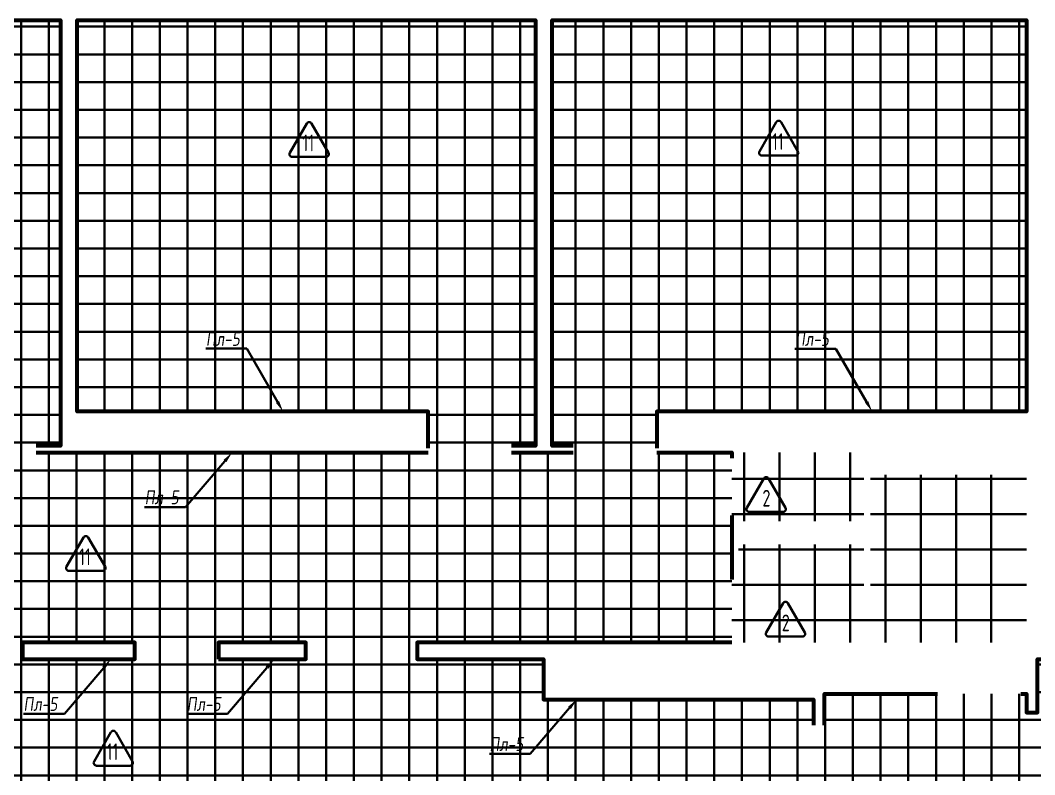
# Model space of a CAD drawing. Header units: millimetres. Extents: x -510890 to 418982, y -118257 to 141350.
# Drawn here: x 231285 to 249526, y -53702 to -40141 of the extents above; entities that cross this region are included whole.
import ezdxf
from ezdxf import colors
from ezdxf.entities.mleader import LeaderData, LeaderLine
from ezdxf.enums import TextEntityAlignment as Align
from ezdxf.math import Vec2, Vec3

# ---------------------------------------------------------------- set-up
doc = ezdxf.new("R2010")
doc.units = ezdxf.units.MM
doc.layers.add('АР_Площадь контур', color=220, linetype='Continuous', lineweight=35, plot=False)
doc.styles.add('ISOCPEUR', font='isocpeur.ttf', dxfattribs={"height": 800})
doc.styles.add('Архитект', font='isocpeur.ttf', dxfattribs={"width": 0.8, "oblique": 8})
pattern_1 = [(90, (2999.9, -126491.3), (-635, 0), []), (180, (2999.9, -126491.3), (0, -635), [])]
pattern_2 = [(90, (2999.9, -126491.3), (-498.475, 0), []), (180, (2999.9, -126491.3), (-6e-14, -498.475), [])]

msp = doc.modelspace()

# ---------------------------------------------------------------- hatches: boundary and pattern name
at = {"layer": 'АР_Площадь контур', "true_color": 0x000000, "transparency": 33554687}
h = msp.add_hatch(dxfattribs=at)
h.set_pattern_fill('ANSI37', color=18, scale=157, angle=45, style=0)
h.set_pattern_definition(pattern_2)
h.paths.add_polyline_path([(223740.5, -40140.6), (227202.1, -40140.6), (232005.5, -40140.6), (232005.5, -47791), (231571.8, -47791), (231571.8, -47911), (230071.8, -47911), (230071.9, -47172.8), (223740.5, -47172.9)])
h = msp.add_hatch(dxfattribs=at)
h.set_pattern_fill('ANSI37', color=18, scale=157, angle=45, style=0)
h.set_pattern_definition(pattern_2)
h.paths.add_polyline_path([(240550.5, -47791), (240116.8, -47791), (240116.8, -47911), (238616.8, -47911), (238616.8, -47172.8), (232305.5, -47172.8), (232305.5, -40140.6), (240550.5, -40140.6)])
h = msp.add_hatch(dxfattribs=at)
h.set_pattern_fill('ANSI37', color=18, scale=157, angle=45, style=0)
h.set_pattern_definition(pattern_2)
h.paths.add_polyline_path([(249375.5, -47173.3), (242728.4, -47173.3), (242728.4, -47911), (241228.4, -47911), (241228.4, -47791.9), (240850.5, -47791.9), (240850.5, -40140.6), (249375.5, -40140.6)])
h = msp.add_hatch(dxfattribs=at)
h.set_pattern_fill('ANSI37', color=18, scale=157, angle=45, style=0)
h.set_pattern_definition(pattern_2)
edge = h.paths.add_edge_path()
edge.add_line((244077.8, -51325.6), (232847.5, -51325.6))
edge.add_line((232847.5, -51325.6), (232847.1, -51325.3))
edge.add_line((232847.1, -51325.3), (231827.5, -51325.9))
edge.add_line((231827.5, -51325.9), (231827.5, -51325.6))
edge.add_line((231827.5, -51325.6), (228130.5, -51325.6))
edge.add_line((228130.5, -51325.6), (228130.5, -51625.6))
edge.add_line((228130.5, -51625.6), (229827.5, -51625.6))
edge.add_line((229827.5, -51625.6), (229827.5, -51327.6))
edge.add_line((229827.5, -51327.6), (231327.5, -51326.4))
edge.add_line((231327.5, -51326.4), (231327.5, -51625.6))
edge.add_line((231327.5, -51625.6), (233347.5, -51625.6))
edge.add_line((233347.5, -51625.6), (233347.5, -51326.6))
edge.add_line((233347.5, -51326.6), (234847.5, -51326.9))
edge.add_line((234847.5, -51326.9), (234847.5, -51625.6))
edge.add_line((234847.5, -51625.6), (236420.5, -51625.6))
edge.add_line((236420.5, -51625.6), (236420.5, -51325.9))
edge.add_line((236420.5, -51325.9), (238420.5, -51325.9))
edge.add_line((238420.5, -51325.9), (238420.5, -51625.6))
edge.add_line((238420.5, -51625.6), (240695.5, -51625.6))
edge.add_line((240695.5, -51625.6), (240695.5, -52346.8))
edge.add_line((240695.5, -52346.8), (245545.5, -52346.8))
edge.add_line((245545.5, -52346.8), (245545.5, -55295.6))
edge.add_line((245545.5, -55295.6), (234847.5, -55295.6))
edge.add_line((234847.5, -55295.6), (231827.5, -55295.6))
edge.add_line((231827.5, -55295.6), (231827.5, -55495.6))
edge.add_line((231827.5, -55495.6), (232847.5, -55495.6))
edge.add_line((232847.5, -55495.6), (232847.5, -55295.7))
edge.add_line((232847.5, -55295.7), (234847.5, -55295.7))
edge.add_line((234847.5, -55295.7), (234847.5, -55495.6))
edge.add_line((234847.5, -55495.6), (237628.9, -55495.6))
edge.add_line((237628.9, -55495.6), (237628.9, -59645.6))
edge.add_line((237628.9, -59645.6), (234367.5, -59645.6))
edge.add_line((234367.5, -59645.6), (234367.5, -59845.6))
edge.add_line((234367.5, -59845.6), (236610.2, -59845.6))
edge.add_line((236610.2, -59845.6), (236610.2, -60245.6))
edge.add_arc((232355.2, -59846.1), 4273.8, 334.32163, 354.63559, ccw=False)
edge.add_arc((232355.2, -59846.1), 4273.8, 314.00768, 334.32163, ccw=False)
edge.add_line((235324.4, -62920), (232867.5, -59845.6))
edge.add_line((232867.5, -59845.6), (232867.5, -59645.6))
edge.add_line((232867.5, -59645.6), (231843.5, -59645.6))
edge.add_line((231843.5, -59645.6), (231843.5, -59845.6))
edge.add_line((231843.5, -59845.6), (232867.5, -59845.6))
edge.add_line((232867.5, -59845.6), (235319.6, -62924.6))
edge.add_arc((232355.2, -59846.1), 4273.8, 225.9994, 313.91832, ccw=False)
edge.add_arc((232355.2, -59846.1), 4273.8, 185.36441, 225.9994, ccw=False)
edge.add_line((228100.1, -60245.6), (228100.1, -59845.6))
edge.add_line((228100.1, -59845.6), (230343.5, -59845.6))
edge.add_line((230343.5, -59845.6), (230343.5, -59645.6))
edge.add_line((230343.5, -59645.6), (227390.5, -59645.6))
edge.add_line((227390.5, -59645.6), (227390.5, -55495.6))
edge.add_line((227390.5, -55495.6), (229827.5, -55495.6))
edge.add_line((229827.5, -55495.6), (229827.5, -55295.6))
edge.add_line((229827.5, -55295.6), (219130.5, -55295.6))
edge.add_line((219130.5, -55295.6), (219130.5, -52346.8))
edge.add_line((219130.5, -52346.8), (223935.5, -52346.8))
edge.add_line((223935.5, -52346.8), (223935.5, -51625.6))
edge.add_line((223935.5, -51625.6), (226130.5, -51625.6))
edge.add_line((226130.5, -51625.6), (226130.5, -51325.6))
edge.add_line((226130.5, -51325.6), (220472.9, -51325.6))
edge.add_line((220472.9, -51325.6), (220472.9, -47911))
edge.add_line((220472.9, -47911), (227259.4, -47911))
edge.add_line((227259.4, -47911), (244078.1, -47911))
edge.add_line((244078.1, -47911), (244077.8, -51325.6))
at = {"layer": 'АР_Площадь контур', "true_color": 0x000000}
h = msp.add_hatch(dxfattribs=at)
h.set_pattern_fill('ANSI37', color=18, scale=200, angle=45)
h.set_pattern_definition(pattern_1)
h.paths.add_polyline_path([(246455.2, -49142.6), (244198.1, -49142.6), (244197.9, -49042.6), (244078.2, -49042.6), (244078.1, -48012), (244197.9, -48012.3), (244198.1, -47910.9), (246455.2, -47910.9)])
h = msp.add_hatch(dxfattribs=at)
h.set_pattern_fill('ANSI37', color=18, scale=200, angle=45)
h.set_pattern_definition(pattern_1)
h.paths.add_polyline_path([(249375.5, -51325.6), (244077.8, -51325.6), (244077.8, -50195.6), (244198, -50195.6), (244197.9, -49562.4), (246454.9, -49563.3), (246455.2, -50344.9), (246575.2, -50344.9), (246575.2, -48309.8), (249375.5, -48309.8)])
at = {"layer": 'АР_Площадь контур', "true_color": 0x000000, "transparency": 33554687}
h = msp.add_hatch(dxfattribs=at)
h.set_pattern_fill('ANSI37', color=18, scale=157, angle=45, style=0)
h.set_pattern_definition(pattern_2)
h.paths.add_polyline_path([(253485.5, -64835.6), (249675.5, -64835.6), (249675.5, -54583.1), (249375.5, -54583.1), (249375.5, -55295.6), (245745.5, -55295.6), (245745.5, -54508.2), (245545.5, -54508.2), (245545.5, -52808.2), (245745.5, -52808.2), (245745.5, -52246.8), (249375.5, -52246.8), (249375.5, -52583.1), (249575.5, -52583.1), (249575.5, -51625.6), (249675.5, -51625.6), (249675.5, -51225.6), (253485.5, -51225.6), (253485.5, -62985.9), (253685.5, -62985.9), (253685.5, -62515.8), (259875.5, -62515.5), (259875.5, -64735.6), (253685.5, -64735.6), (253685.5, -64485.8), (253485.5, -64485.9)])

# ---------------------------------------------------------------- linework, layer by layer
at = {"layer": 'АР_Площадь контур', "lineweight": 60}
for points in [[(230071.8, -47831), (230071.8, -47172.9), (223740.5, -47172.9), (223740.5, -40140.6), (232005.5, -40140.6), (232005.5, -47791), (231571.8, -47791)], [(238616.8, -47831), (238616.8, -47172.9), (232305.5, -47172.9), (232305.5, -40140.6), (240550.5, -40140.6), (240550.5, -47791), (240116.8, -47791)], [(241228.4, -47791), (240850.5, -47791), (240850.5, -40140.6), (249375.5, -40140.6), (249375.5, -47172.9), (242728.4, -47172.9), (242728.4, -47831)], [(231571.8, -47911), (238616.8, -47911)], [(240116.8, -47911), (241228.4, -47911)], [(242728.4, -47911), (244078.1, -47911), (244077.9, -48012)], [(244078.2, -49042.6), (244077.8, -50195.6)], [(249275.5, -52246.8), (249375.5, -52246.8), (249375.5, -52583.2), (249575.5, -52583.2), (249575.5, -51625.6), (249675.5, -51625.6), (249675.5, -51225.6), (250655.5, -51225.6)], [(244077.8, -51325.6), (238420.5, -51325.6), (238420.5, -51625.6), (240695.5, -51625.6), (240695.5, -52346.8), (245545.5, -52346.8), (245545.5, -52808.2)], [(245745.5, -52808.2), (245745.5, -52246.8), (247775.5, -52246.8)]]:
    msp.add_lwpolyline(points, dxfattribs=at)
at = {"layer": 'АР_Площадь контур', "linetype": 'Continuous'}
for points in [[(244618.9, -42572.4), (245225.2, -42572.4, 0.5773495), (245268.5, -42497.4), (244965.4, -41972.4, 0.5773541), (244878.8, -41972.4), (244575.6, -42497.4, 0.5773491), (244618.9, -42572.4, 0.0000017)], [(236175.9, -42596.6), (236782.2, -42596.6, 0.5773495), (236825.5, -42521.6), (236522.4, -41996.6, 0.5773541), (236435.8, -41996.6), (236132.6, -42521.6, 0.5773491), (236175.9, -42596.6, 0.0000017)], [(244393.4, -48978), (244999.6, -48978, 0.5773495), (245042.9, -48903), (244739.8, -48378, 0.5773541), (244653.2, -48378), (244350.1, -48903, 0.5773491), (244393.4, -48978, 0.0000017)], [(232160.1, -50036.3), (232766.3, -50036.3, 0.5773495), (232809.6, -49961.3), (232506.5, -49436.3, 0.5773541), (232419.9, -49436.3), (232116.8, -49961.3, 0.5773491), (232160.1, -50036.3, 0.0000017)], [(244741.1, -51218.6), (245347.3, -51218.6, 0.5773495), (245390.6, -51143.6), (245087.5, -50618.6, 0.5773541), (245000.9, -50618.6), (244697.8, -51143.6, 0.5773491), (244741.1, -51218.6, 0.0000017)], [(232654.4, -53539.1), (233260.7, -53539.1, 0.5773495), (233304, -53464.1), (233000.8, -52939.1, 0.5773541), (232914.2, -52939.1), (232611.1, -53464.1, 0.5773491), (232654.4, -53539.1, 0.0000017)]]:
    msp.add_lwpolyline(points, format="xyb", dxfattribs=at)
at = {"layer": 'АР_Площадь контур', "lineweight": 60}
for points in [[(231327.5, -51625.6), (233347.5, -51625.6), (233347.5, -51325.6), (231327.5, -51325.6)], [(234847.5, -51625.6), (236420.5, -51625.6), (236420.5, -51325.6), (234847.5, -51325.6)]]:
    msp.add_lwpolyline(points, close=True, dxfattribs=at)

# ---------------------------------------------------------------- texts
at = {"layer": 'АР_Площадь контур', "linetype": 'Continuous', "style": 'ISOCPEUR', "width": 0.7}
for s, p in [('11', (236462.4, -42494.9)), ('11', (244905.4, -42470.7)), ('2', (244701.9, -48881.2)), ('11', (232446.5, -49934.6)), ('2', (245049.6, -51121.8)), ('11', (232940.9, -53437.4))]:
    msp.add_text(s, height=300, dxfattribs=at).set_placement(p, align=Align.CENTER)

# ---------------------------------------------------------------- leaders
at = {"layer": 'АР_Площадь контур'}
ml = msp.add_multileader_mtext('Standard', dxfattribs=at)
ml.set_content('Пл-5', color=256, style='Архитект')
ml.set_leader_properties(color=256, linetype='ByLayer', lineweight=-1)
ml.build(insert=Vec2(0, 0))
ml.multileader.update_dxf_attribs({"text_left_attachment_type": 6, "text_right_attachment_type": 6, "dogleg_length": 25, "arrow_head_size": 200})
ctx = ml.context
ctx.base_point, ctx.char_height, ctx.arrow_head_size, ctx.landing_gap_size, ctx.plane_origin = Vec3(234522.7, -46042.9), 250, 200, 100, Vec3(221234.4, -46007.7)
ctx.left_attachment, ctx.right_attachment = 6, 6
notes = []
notes.append((ctx, [(0, (1, 1, 0), (235358, -46042.9), (-1, 0), 25, [(1, [(236009.4, -47172.9)], 0, [])])]))
ctx.mtext.insert, ctx.mtext.width, ctx.mtext.defined_height, ctx.mtext.line_spacing_style, ctx.mtext.flow_direction = Vec3(234622.7, -45742.9), 3549.472, 1007.6, 2, 5
ml = msp.add_multileader_mtext('Standard', dxfattribs=at)
ml.set_content('Пл-5', color=256, style='Архитект')
ml.set_leader_properties(color=256, linetype='ByLayer', lineweight=-1)
ml.build(insert=Vec2(0, 0))
ml.multileader.update_dxf_attribs({"text_left_attachment_type": 6, "text_right_attachment_type": 6, "dogleg_length": 25, "arrow_head_size": 200})
ctx = ml.context
ctx.base_point, ctx.char_height, ctx.arrow_head_size, ctx.landing_gap_size, ctx.plane_origin = Vec3(245115.5, -46043.3), 250, 200, 100, Vec3(231827.2, -46008.2)
ctx.left_attachment, ctx.right_attachment = 6, 6
notes.append((ctx, [(0, (1, 1, 0), (245950.8, -46043.3), (-1, 0), 25, [(1, [(246602.2, -47173.3)], 0, [])])]))
ctx.mtext.insert, ctx.mtext.width, ctx.mtext.defined_height, ctx.mtext.line_spacing_style, ctx.mtext.flow_direction = Vec3(245215.5, -45743.3), 3549.472, 1007.6, 2, 5
ml = msp.add_multileader_mtext('Standard', dxfattribs=at)
ml.set_content('Пл-5', color=256, style='Архитект')
ml.set_leader_properties(color=256, linetype='ByLayer', lineweight=-1)
ml.build(insert=Vec2(0, 0))
ml.multileader.update_dxf_attribs({"text_left_attachment_type": 6, "text_right_attachment_type": 6, "dogleg_length": 25, "arrow_head_size": 200})
ctx = ml.context
ctx.base_point, ctx.char_height, ctx.arrow_head_size, ctx.landing_gap_size, ctx.plane_origin = Vec3(233422, -48890.8), 250, 200, 100, Vec3(220133.7, -48855.7)
ctx.left_attachment, ctx.right_attachment = 6, 6
notes.append((ctx, [(0, (1, 1, 0), (234257.2, -48890.8), (-1, 0), 25, [(1, [(235094.3, -47911)], 0, [])])]))
ctx.mtext.insert, ctx.mtext.width, ctx.mtext.defined_height, ctx.mtext.line_spacing_style, ctx.mtext.flow_direction = Vec3(233522, -48590.8), 3549.472, 1007.6, 2, 5
ml = msp.add_multileader_mtext('Standard', dxfattribs=at)
ml.set_content('Пл-5', color=256, style='Архитект')
ml.set_leader_properties(color=256, linetype='ByLayer', lineweight=-1)
ml.build(insert=Vec2(0, 0))
ml.multileader.update_dxf_attribs({"text_left_attachment_type": 6, "text_right_attachment_type": 6, "dogleg_length": 25, "arrow_head_size": 200})
ctx = ml.context
ctx.base_point, ctx.char_height, ctx.arrow_head_size, ctx.landing_gap_size, ctx.plane_origin = Vec3(231242.4, -52605.5), 250, 200, 100, Vec3(217954.1, -52570.3)
ctx.left_attachment, ctx.right_attachment = 6, 6
notes.append((ctx, [(0, (1, 1, 0), (232077.7, -52605.5), (-1, 0), 25, [(1, [(232914.7, -51625.6)], 0, [])])]))
ctx.mtext.insert, ctx.mtext.width, ctx.mtext.defined_height, ctx.mtext.line_spacing_style, ctx.mtext.flow_direction = Vec3(231342.4, -52305.5), 3549.472, 1007.6, 2, 5
ml = msp.add_multileader_mtext('Standard', dxfattribs=at)
ml.set_content('Пл-5', color=256, style='Архитект')
ml.set_leader_properties(color=256, linetype='ByLayer', lineweight=-1)
ml.build(insert=Vec2(0, 0))
ml.multileader.update_dxf_attribs({"text_left_attachment_type": 6, "text_right_attachment_type": 6, "dogleg_length": 25, "arrow_head_size": 200})
ctx = ml.context
ctx.base_point, ctx.char_height, ctx.arrow_head_size, ctx.landing_gap_size, ctx.plane_origin = Vec3(234178.6, -52605.5), 250, 200, 100, Vec3(220890.3, -52570.3)
ctx.left_attachment, ctx.right_attachment = 6, 6
notes.append((ctx, [(0, (1, 1, 0), (235013.9, -52605.5), (-1, 0), 25, [(1, [(235850.9, -51625.6)], 0, [])])]))
ctx.mtext.insert, ctx.mtext.width, ctx.mtext.defined_height, ctx.mtext.line_spacing_style, ctx.mtext.flow_direction = Vec3(234278.6, -52305.5), 3549.472, 1007.6, 2, 5
ml = msp.add_multileader_mtext('Standard', dxfattribs=at)
ml.set_content('Пл-5', color=256, style='Архитект')
ml.set_leader_properties(color=256, linetype='ByLayer', lineweight=-1)
ml.build(insert=Vec2(0, 0))
ml.multileader.update_dxf_attribs({"text_left_attachment_type": 6, "text_right_attachment_type": 6, "dogleg_length": 25, "arrow_head_size": 200})
ctx = ml.context
ctx.base_point, ctx.char_height, ctx.arrow_head_size, ctx.landing_gap_size, ctx.plane_origin = Vec3(239620, -53326.7), 250, 200, 100, Vec3(226331.7, -53291.5)
ctx.left_attachment, ctx.right_attachment = 6, 6
notes.append((ctx, [(0, (1, 1, 0), (240455.2, -53326.7), (-1, 0), 25, [(1, [(241292.3, -52346.8)], 0, [])])]))
ctx.mtext.insert, ctx.mtext.width, ctx.mtext.defined_height, ctx.mtext.line_spacing_style, ctx.mtext.flow_direction = Vec3(239720, -53026.7), 3549.472, 1007.6, 2, 5
for ctx, leaders in notes:
    for number, flags, end, landing, length, lines in leaders:
        leader = LeaderData()
        leader.index, (leader.has_last_leader_line, leader.has_dogleg_vector, leader.attachment_direction) = number, flags
        leader.last_leader_point, leader.dogleg_vector, leader.dogleg_length = Vec3(end), Vec3(landing), length
        for number, points, colour, breaks in lines:
            line = LeaderLine()
            line.index, line.vertices, line.color, line.breaks = number, Vec3.list(points), colors.encode_raw_color(colour), breaks
            leader.lines.append(line)
        ctx.leaders.append(leader)

doc.saveas('drawing.dxf')
